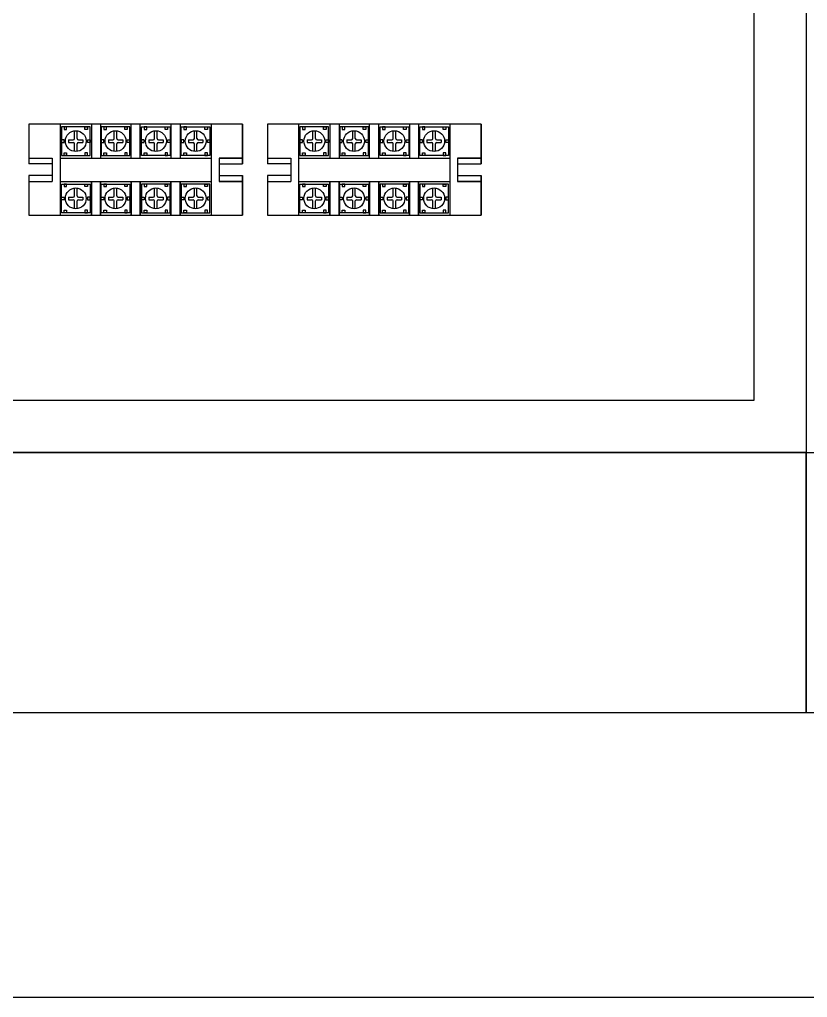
# Model space of a CAD drawing. Header units: inches. Extents: x 187 to 137830, y 99 to 66837.
# Drawn here: x 3096.9 to 3399.2, y 26614.6 to 26990.1 of the extents above; entities that cross this region are included whole.
import ezdxf

# ---------------------------------------------------------------- set-up
doc = ezdxf.new("R2010")
doc.units = ezdxf.units.IN
doc.header["$MEASUREMENT"] = 0
doc.layers.add('NETCHINH', color=7, linetype='Continuous', lineweight=30)
doc.layers.add('ONG', color=170, linetype='Continuous')

msp = doc.modelspace()

# ---------------------------------------------------------------- linework, layer by layer
at = {"ltscale": 0.5}
for p, q in [((3182.45, 26949.91), (3100.45, 26949.91)), ((3100.45, 26949.91), (3100.45, 26934.66)), ((3112.45, 26949.91), (3112.45, 26914.91)), ((3124.45, 26949.91), (3124.45, 26936.91)), ((3127.95, 26949.91), (3127.95, 26936.91)), ((3139.7, 26936.91), (3139.7, 26949.91)), ((3143.2, 26936.91), (3143.2, 26949.91)), ((3143.2, 26936.91), (3143.2, 26949.91)), ((3154.95, 26949.91), (3154.95, 26936.91)), ((3158.45, 26949.91), (3158.45, 26936.91)), ((3170.45, 26949.91), (3170.45, 26914.91)), ((3182.45, 26949.91), (3182.45, 26934.66)), ((3182.45, 26934.66), (3182.45, 26949.91)), ((3273.97, 26949.91), (3191.97, 26949.91)), ((3191.97, 26949.91), (3191.97, 26934.66)), ((3203.97, 26949.91), (3203.97, 26914.91)), ((3215.97, 26949.91), (3215.97, 26936.91)), ((3219.47, 26949.91), (3219.47, 26936.91)), ((3231.22, 26936.91), (3231.22, 26949.91)), ((3234.72, 26936.91), (3234.72, 26949.91)), ((3234.72, 26936.91), (3234.72, 26949.91)), ((3246.47, 26949.91), (3246.47, 26936.91)), ((3249.97, 26949.91), (3249.97, 26936.91)), ((3261.97, 26949.91), (3261.97, 26914.91)), ((3273.97, 26949.91), (3273.97, 26934.66)), ((3273.97, 26934.66), (3273.97, 26949.91)), ((3115.7, 26943.91), (3115.7, 26942.91)), ((3121.2, 26943.91), (3121.2, 26942.91)), ((3130.95, 26943.91), (3130.95, 26942.91)), ((3136.45, 26943.91), (3136.45, 26942.91)), ((3146.45, 26943.91), (3146.45, 26942.91)), ((3151.95, 26943.91), (3151.95, 26942.91)), ((3161.7, 26943.91), (3161.7, 26942.91)), ((3167.2, 26943.91), (3167.2, 26942.91)), ((3207.22, 26943.91), (3207.22, 26942.91)), ((3212.72, 26943.91), (3212.72, 26942.91)), ((3222.47, 26943.91), (3222.47, 26942.91)), ((3227.97, 26943.91), (3227.97, 26942.91)), ((3237.97, 26943.91), (3237.97, 26942.91)), ((3243.47, 26943.91), (3243.47, 26942.91)), ((3253.22, 26943.91), (3253.22, 26942.91)), ((3258.72, 26943.91), (3258.72, 26942.91)), ((3100.45, 26936.91), (3109.45, 26936.91)), ((3109.45, 26936.91), (3109.45, 26927.91)), ((3112.45, 26936.91), (3170.45, 26936.91)), ((3173.45, 26936.91), (3182.45, 26936.91)), ((3182.45, 26936.91), (3173.45, 26936.91)), ((3173.45, 26936.91), (3173.45, 26927.91)), ((3191.97, 26936.91), (3200.97, 26936.91)), ((3200.97, 26936.91), (3200.97, 26927.91)), ((3203.97, 26936.91), (3261.97, 26936.91)), ((3264.97, 26936.91), (3273.97, 26936.91)), ((3273.97, 26936.91), (3264.97, 26936.91)), ((3264.97, 26936.91), (3264.97, 26927.91)), ((3109.45, 26934.66), (3100.45, 26934.66)), ((3173.45, 26934.66), (3182.45, 26934.66)), ((3200.97, 26934.66), (3191.97, 26934.66)), ((3264.97, 26934.66), (3273.97, 26934.66)), ((3100.45, 26930.16), (3100.45, 26914.91)), ((3109.45, 26930.16), (3100.45, 26930.16)), ((3173.45, 26930.16), (3182.45, 26930.16)), ((3182.45, 26930.16), (3182.45, 26914.91)), ((3182.45, 26914.91), (3182.45, 26930.16)), ((3191.97, 26930.16), (3191.97, 26914.91)), ((3200.97, 26930.16), (3191.97, 26930.16)), ((3264.97, 26930.16), (3273.97, 26930.16)), ((3273.97, 26930.16), (3273.97, 26914.91)), ((3273.97, 26914.91), (3273.97, 26930.16)), ((3100.45, 26927.91), (3109.45, 26927.91)), ((3112.45, 26927.91), (3170.45, 26927.91)), ((3124.45, 26927.91), (3124.45, 26914.91)), ((3124.45, 26914.91), (3124.45, 26927.91)), ((3127.95, 26927.91), (3127.95, 26914.91)), ((3127.95, 26914.91), (3127.95, 26927.91)), ((3139.7, 26914.91), (3139.7, 26927.91)), ((3139.7, 26927.91), (3139.7, 26914.91)), ((3143.2, 26914.91), (3143.2, 26927.91)), ((3143.2, 26927.91), (3143.2, 26914.91)), ((3143.2, 26914.91), (3143.2, 26927.91)), ((3154.95, 26914.91), (3154.95, 26927.91)), ((3154.95, 26927.91), (3154.95, 26914.91)), ((3158.45, 26914.91), (3158.45, 26927.91)), ((3158.45, 26927.91), (3158.45, 26914.91)), ((3173.45, 26927.91), (3182.45, 26927.91)), ((3182.45, 26927.91), (3173.45, 26927.91)), ((3191.97, 26927.91), (3200.97, 26927.91)), ((3203.97, 26927.91), (3261.97, 26927.91)), ((3215.97, 26927.91), (3215.97, 26914.91)), ((3215.97, 26914.91), (3215.97, 26927.91)), ((3219.47, 26927.91), (3219.47, 26914.91)), ((3219.47, 26914.91), (3219.47, 26927.91)), ((3231.22, 26914.91), (3231.22, 26927.91)), ((3231.22, 26927.91), (3231.22, 26914.91)), ((3234.72, 26914.91), (3234.72, 26927.91)), ((3234.72, 26927.91), (3234.72, 26914.91)), ((3234.72, 26914.91), (3234.72, 26927.91)), ((3246.47, 26914.91), (3246.47, 26927.91)), ((3246.47, 26927.91), (3246.47, 26914.91)), ((3249.97, 26914.91), (3249.97, 26927.91)), ((3249.97, 26927.91), (3249.97, 26914.91)), ((3264.97, 26927.91), (3273.97, 26927.91)), ((3273.97, 26927.91), (3264.97, 26927.91)), ((3115.7, 26921.91), (3115.7, 26920.91)), ((3121.2, 26921.91), (3121.2, 26920.91)), ((3130.95, 26921.91), (3130.95, 26920.91)), ((3136.45, 26921.91), (3136.45, 26920.91)), ((3146.45, 26921.91), (3146.45, 26920.91)), ((3151.95, 26921.91), (3151.95, 26920.91)), ((3161.7, 26921.91), (3161.7, 26920.91)), ((3167.2, 26921.91), (3167.2, 26920.91)), ((3207.22, 26921.91), (3207.22, 26920.91)), ((3212.72, 26921.91), (3212.72, 26920.91)), ((3222.47, 26921.91), (3222.47, 26920.91)), ((3227.97, 26921.91), (3227.97, 26920.91)), ((3237.97, 26921.91), (3237.97, 26920.91)), ((3243.47, 26921.91), (3243.47, 26920.91)), ((3253.22, 26921.91), (3253.22, 26920.91)), ((3258.72, 26921.91), (3258.72, 26920.91)), ((3100.45, 26914.91), (3182.45, 26914.91)), ((3191.97, 26914.91), (3273.97, 26914.91))]:
    msp.add_line(p, q, dxfattribs=at)
for p, q in [((3117.95, 26944.41), (3117.95, 26947.41)), ((3118.95, 26944.41), (3118.95, 26947.41)), ((3133.2, 26944.41), (3133.2, 26947.41)), ((3134.2, 26944.41), (3134.2, 26947.41)), ((3148.7, 26944.41), (3148.7, 26947.41)), ((3149.7, 26944.41), (3149.7, 26947.41)), ((3163.95, 26944.41), (3163.95, 26947.41)), ((3164.95, 26944.41), (3164.95, 26947.41)), ((3209.47, 26944.41), (3209.47, 26947.41)), ((3210.47, 26944.41), (3210.47, 26947.41)), ((3224.72, 26944.41), (3224.72, 26947.41)), ((3225.72, 26944.41), (3225.72, 26947.41)), ((3240.22, 26944.41), (3240.22, 26947.41)), ((3241.22, 26944.41), (3241.22, 26947.41)), ((3255.47, 26944.41), (3255.47, 26947.41)), ((3256.47, 26944.41), (3256.47, 26947.41)), ((3115.7, 26943.91), (3117.45, 26943.91)), ((3119.45, 26943.91), (3121.2, 26943.91)), ((3130.95, 26943.91), (3132.7, 26943.91)), ((3134.7, 26943.91), (3136.45, 26943.91)), ((3146.45, 26943.91), (3148.2, 26943.91)), ((3150.2, 26943.91), (3151.95, 26943.91)), ((3161.7, 26943.91), (3163.45, 26943.91)), ((3165.45, 26943.91), (3167.2, 26943.91)), ((3207.22, 26943.91), (3208.97, 26943.91)), ((3210.97, 26943.91), (3212.72, 26943.91)), ((3222.47, 26943.91), (3224.22, 26943.91)), ((3226.22, 26943.91), (3227.97, 26943.91)), ((3237.97, 26943.91), (3239.72, 26943.91)), ((3241.72, 26943.91), (3243.47, 26943.91)), ((3253.22, 26943.91), (3254.97, 26943.91)), ((3256.97, 26943.91), (3258.72, 26943.91)), ((3115.7, 26942.91), (3117.45, 26942.91)), ((3117.95, 26939.41), (3117.95, 26942.41)), ((3118.95, 26939.44), (3118.95, 26942.41)), ((3119.45, 26942.91), (3121.2, 26942.91)), ((3130.95, 26942.91), (3132.7, 26942.91)), ((3133.2, 26939.41), (3133.2, 26942.41)), ((3134.2, 26939.44), (3134.2, 26942.41)), ((3134.7, 26942.91), (3136.45, 26942.91)), ((3146.45, 26942.91), (3148.2, 26942.91)), ((3148.7, 26939.41), (3148.7, 26942.41)), ((3149.7, 26939.44), (3149.7, 26942.41)), ((3150.2, 26942.91), (3151.95, 26942.91)), ((3161.7, 26942.91), (3163.45, 26942.91)), ((3163.95, 26939.41), (3163.95, 26942.41)), ((3164.95, 26939.44), (3164.95, 26942.41)), ((3165.45, 26942.91), (3167.2, 26942.91)), ((3207.22, 26942.91), (3208.97, 26942.91)), ((3209.47, 26939.41), (3209.47, 26942.41)), ((3210.47, 26939.44), (3210.47, 26942.41)), ((3210.97, 26942.91), (3212.72, 26942.91)), ((3222.47, 26942.91), (3224.22, 26942.91)), ((3224.72, 26939.41), (3224.72, 26942.41)), ((3225.72, 26939.44), (3225.72, 26942.41)), ((3226.22, 26942.91), (3227.97, 26942.91)), ((3237.97, 26942.91), (3239.72, 26942.91)), ((3240.22, 26939.41), (3240.22, 26942.41)), ((3241.22, 26939.44), (3241.22, 26942.41)), ((3241.72, 26942.91), (3243.47, 26942.91)), ((3253.22, 26942.91), (3254.97, 26942.91)), ((3255.47, 26939.41), (3255.47, 26942.41)), ((3256.47, 26939.44), (3256.47, 26942.41)), ((3256.97, 26942.91), (3258.72, 26942.91)), ((3117.95, 26922.41), (3117.95, 26925.41)), ((3118.95, 26922.41), (3118.95, 26925.41)), ((3133.2, 26922.41), (3133.2, 26925.38)), ((3134.2, 26922.41), (3134.2, 26925.38)), ((3148.7, 26922.41), (3148.7, 26925.41)), ((3149.7, 26922.41), (3149.7, 26925.41)), ((3163.95, 26922.41), (3163.95, 26925.41)), ((3164.95, 26922.41), (3164.95, 26925.41)), ((3209.47, 26922.41), (3209.47, 26925.41)), ((3210.47, 26922.41), (3210.47, 26925.41)), ((3224.72, 26922.41), (3224.72, 26925.38)), ((3225.72, 26922.41), (3225.72, 26925.38)), ((3240.22, 26922.41), (3240.22, 26925.41)), ((3241.22, 26922.41), (3241.22, 26925.41)), ((3255.47, 26922.41), (3255.47, 26925.41)), ((3256.47, 26922.41), (3256.47, 26925.41)), ((3115.7, 26921.91), (3117.45, 26921.91)), ((3119.45, 26921.91), (3121.2, 26921.91)), ((3130.95, 26921.91), (3132.7, 26921.91)), ((3134.7, 26921.91), (3136.45, 26921.91)), ((3146.45, 26921.91), (3148.2, 26921.91)), ((3150.2, 26921.91), (3151.95, 26921.91)), ((3161.7, 26921.91), (3163.45, 26921.91)), ((3165.45, 26921.91), (3167.2, 26921.91)), ((3207.22, 26921.91), (3208.97, 26921.91)), ((3210.97, 26921.91), (3212.72, 26921.91)), ((3222.47, 26921.91), (3224.22, 26921.91)), ((3226.22, 26921.91), (3227.97, 26921.91)), ((3237.97, 26921.91), (3239.72, 26921.91)), ((3241.72, 26921.91), (3243.47, 26921.91)), ((3253.22, 26921.91), (3254.97, 26921.91)), ((3256.97, 26921.91), (3258.72, 26921.91)), ((3115.7, 26920.91), (3117.45, 26920.91)), ((3117.95, 26917.41), (3117.95, 26920.41)), ((3118.95, 26917.44), (3118.95, 26920.41)), ((3119.45, 26920.91), (3121.2, 26920.91)), ((3130.95, 26920.91), (3132.7, 26920.91)), ((3133.2, 26917.41), (3133.2, 26920.41)), ((3134.2, 26917.44), (3134.2, 26920.41)), ((3134.7, 26920.91), (3136.45, 26920.91)), ((3146.45, 26920.91), (3148.2, 26920.91)), ((3148.7, 26917.41), (3148.7, 26920.41)), ((3149.7, 26917.44), (3149.7, 26920.41)), ((3150.2, 26920.91), (3151.95, 26920.91)), ((3161.7, 26920.91), (3163.45, 26920.91)), ((3163.95, 26917.41), (3163.95, 26920.41)), ((3164.95, 26917.44), (3164.95, 26920.41)), ((3165.45, 26920.91), (3167.2, 26920.91)), ((3207.22, 26920.91), (3208.97, 26920.91)), ((3209.47, 26917.41), (3209.47, 26920.41)), ((3210.47, 26917.44), (3210.47, 26920.41)), ((3210.97, 26920.91), (3212.72, 26920.91)), ((3222.47, 26920.91), (3224.22, 26920.91)), ((3224.72, 26917.41), (3224.72, 26920.41)), ((3225.72, 26917.44), (3225.72, 26920.41)), ((3226.22, 26920.91), (3227.97, 26920.91)), ((3237.97, 26920.91), (3239.72, 26920.91)), ((3240.22, 26917.41), (3240.22, 26920.41)), ((3241.22, 26917.44), (3241.22, 26920.41)), ((3241.72, 26920.91), (3243.47, 26920.91)), ((3253.22, 26920.91), (3254.97, 26920.91)), ((3255.47, 26917.41), (3255.47, 26920.41)), ((3256.47, 26917.44), (3256.47, 26920.41)), ((3256.97, 26920.91), (3258.72, 26920.91))]:
    msp.add_line(p, q)
for points in [[(3112.95, 26948.91), (3112.95, 26937.91), (3123.95, 26937.91), (3123.95, 26948.91)], [(3113.93, 26947.91), (3114.93, 26947.91), (3114.93, 26948.91), (3113.93, 26948.91)], [(3122.96, 26947.91), (3121.96, 26947.91), (3121.96, 26948.91), (3122.96, 26948.91)], [(3128.2, 26948.91), (3128.2, 26937.91), (3139.2, 26937.91), (3139.2, 26948.91)], [(3129.18, 26947.91), (3130.18, 26947.91), (3130.18, 26948.91), (3129.18, 26948.91)], [(3138.21, 26947.91), (3137.21, 26947.91), (3137.21, 26948.91), (3138.21, 26948.91)], [(3154.7, 26948.91), (3154.7, 26937.91), (3143.7, 26937.91), (3143.7, 26948.91)], [(3144.68, 26947.91), (3145.68, 26947.91), (3145.68, 26948.91), (3144.68, 26948.91)], [(3153.71, 26947.91), (3152.71, 26947.91), (3152.71, 26948.91), (3153.71, 26948.91)], [(3169.95, 26948.91), (3169.95, 26937.91), (3158.95, 26937.91), (3158.95, 26948.91)], [(3159.93, 26947.91), (3160.93, 26947.91), (3160.93, 26948.91), (3159.93, 26948.91)], [(3168.96, 26947.91), (3167.96, 26947.91), (3167.96, 26948.91), (3168.96, 26948.91)], [(3204.47, 26948.91), (3204.47, 26937.91), (3215.47, 26937.91), (3215.47, 26948.91)], [(3205.46, 26947.91), (3206.46, 26947.91), (3206.46, 26948.91), (3205.46, 26948.91)], [(3214.49, 26947.91), (3213.49, 26947.91), (3213.49, 26948.91), (3214.49, 26948.91)], [(3219.72, 26948.91), (3219.72, 26937.91), (3230.72, 26937.91), (3230.72, 26948.91)], [(3220.71, 26947.91), (3221.71, 26947.91), (3221.71, 26948.91), (3220.71, 26948.91)], [(3229.74, 26947.91), (3228.74, 26947.91), (3228.74, 26948.91), (3229.74, 26948.91)], [(3246.22, 26948.91), (3246.22, 26937.91), (3235.22, 26937.91), (3235.22, 26948.91)], [(3236.21, 26947.91), (3237.21, 26947.91), (3237.21, 26948.91), (3236.21, 26948.91)], [(3245.24, 26947.91), (3244.24, 26947.91), (3244.24, 26948.91), (3245.24, 26948.91)], [(3261.47, 26948.91), (3261.47, 26937.91), (3250.47, 26937.91), (3250.47, 26948.91)], [(3251.46, 26947.91), (3252.46, 26947.91), (3252.46, 26948.91), (3251.46, 26948.91)], [(3260.49, 26947.91), (3259.49, 26947.91), (3259.49, 26948.91), (3260.49, 26948.91)], [(3112.95, 26942.91), (3113.95, 26942.91), (3113.95, 26943.91), (3112.95, 26943.91)], [(3123.95, 26942.91), (3122.95, 26942.91), (3122.95, 26943.91), (3123.95, 26943.91)], [(3128.2, 26942.91), (3129.2, 26942.91), (3129.2, 26943.91), (3128.2, 26943.91)], [(3139.2, 26942.91), (3138.2, 26942.91), (3138.2, 26943.91), (3139.2, 26943.91)], [(3143.7, 26942.91), (3144.7, 26942.91), (3144.7, 26943.91), (3143.7, 26943.91)], [(3154.7, 26942.91), (3153.7, 26942.91), (3153.7, 26943.91), (3154.7, 26943.91)], [(3158.95, 26942.91), (3159.95, 26942.91), (3159.95, 26943.91), (3158.95, 26943.91)], [(3169.95, 26942.91), (3168.95, 26942.91), (3168.95, 26943.91), (3169.95, 26943.91)], [(3204.47, 26942.91), (3205.47, 26942.91), (3205.47, 26943.91), (3204.47, 26943.91)], [(3215.47, 26942.91), (3214.47, 26942.91), (3214.47, 26943.91), (3215.47, 26943.91)], [(3219.72, 26942.91), (3220.72, 26942.91), (3220.72, 26943.91), (3219.72, 26943.91)], [(3230.72, 26942.91), (3229.72, 26942.91), (3229.72, 26943.91), (3230.72, 26943.91)], [(3235.22, 26942.91), (3236.22, 26942.91), (3236.22, 26943.91), (3235.22, 26943.91)], [(3246.22, 26942.91), (3245.22, 26942.91), (3245.22, 26943.91), (3246.22, 26943.91)], [(3250.47, 26942.91), (3251.47, 26942.91), (3251.47, 26943.91), (3250.47, 26943.91)], [(3261.47, 26942.91), (3260.47, 26942.91), (3260.47, 26943.91), (3261.47, 26943.91)], [(3113.93, 26938.91), (3114.93, 26938.91), (3114.93, 26937.91), (3113.93, 26937.91)], [(3122.96, 26938.91), (3121.96, 26938.91), (3121.96, 26937.91), (3122.96, 26937.91)], [(3129.18, 26938.91), (3130.18, 26938.91), (3130.18, 26937.91), (3129.18, 26937.91)], [(3138.21, 26938.91), (3137.21, 26938.91), (3137.21, 26937.91), (3138.21, 26937.91)], [(3144.68, 26938.91), (3145.68, 26938.91), (3145.68, 26937.91), (3144.68, 26937.91)], [(3153.71, 26938.91), (3152.71, 26938.91), (3152.71, 26937.91), (3153.71, 26937.91)], [(3159.93, 26938.91), (3160.93, 26938.91), (3160.93, 26937.91), (3159.93, 26937.91)], [(3168.96, 26938.91), (3167.96, 26938.91), (3167.96, 26937.91), (3168.96, 26937.91)], [(3205.46, 26938.91), (3206.46, 26938.91), (3206.46, 26937.91), (3205.46, 26937.91)], [(3214.49, 26938.91), (3213.49, 26938.91), (3213.49, 26937.91), (3214.49, 26937.91)], [(3220.71, 26938.91), (3221.71, 26938.91), (3221.71, 26937.91), (3220.71, 26937.91)], [(3229.74, 26938.91), (3228.74, 26938.91), (3228.74, 26937.91), (3229.74, 26937.91)], [(3236.21, 26938.91), (3237.21, 26938.91), (3237.21, 26937.91), (3236.21, 26937.91)], [(3245.24, 26938.91), (3244.24, 26938.91), (3244.24, 26937.91), (3245.24, 26937.91)], [(3251.46, 26938.91), (3252.46, 26938.91), (3252.46, 26937.91), (3251.46, 26937.91)], [(3260.49, 26938.91), (3259.49, 26938.91), (3259.49, 26937.91), (3260.49, 26937.91)], [(3112.95, 26915.91), (3112.95, 26926.91), (3123.95, 26926.91), (3123.95, 26915.91)], [(3113.93, 26925.91), (3114.93, 26925.91), (3114.93, 26926.91), (3113.93, 26926.91)], [(3122.96, 26925.91), (3121.96, 26925.91), (3121.96, 26926.91), (3122.96, 26926.91)], [(3128.2, 26915.91), (3128.2, 26926.91), (3139.2, 26926.91), (3139.2, 26915.91)], [(3129.18, 26925.91), (3130.18, 26925.91), (3130.18, 26926.91), (3129.18, 26926.91)], [(3138.21, 26925.91), (3137.21, 26925.91), (3137.21, 26926.91), (3138.21, 26926.91)], [(3154.7, 26915.91), (3154.7, 26926.91), (3143.7, 26926.91), (3143.7, 26915.91)], [(3144.68, 26925.91), (3145.68, 26925.91), (3145.68, 26926.91), (3144.68, 26926.91)], [(3153.71, 26925.91), (3152.71, 26925.91), (3152.71, 26926.91), (3153.71, 26926.91)], [(3169.95, 26915.91), (3169.95, 26926.91), (3158.95, 26926.91), (3158.95, 26915.91)], [(3159.93, 26925.91), (3160.93, 26925.91), (3160.93, 26926.91), (3159.93, 26926.91)], [(3168.96, 26925.91), (3167.96, 26925.91), (3167.96, 26926.91), (3168.96, 26926.91)], [(3204.47, 26915.91), (3204.47, 26926.91), (3215.47, 26926.91), (3215.47, 26915.91)], [(3205.46, 26925.91), (3206.46, 26925.91), (3206.46, 26926.91), (3205.46, 26926.91)], [(3214.49, 26925.91), (3213.49, 26925.91), (3213.49, 26926.91), (3214.49, 26926.91)], [(3219.72, 26915.91), (3219.72, 26926.91), (3230.72, 26926.91), (3230.72, 26915.91)], [(3220.71, 26925.91), (3221.71, 26925.91), (3221.71, 26926.91), (3220.71, 26926.91)], [(3229.74, 26925.91), (3228.74, 26925.91), (3228.74, 26926.91), (3229.74, 26926.91)], [(3246.22, 26915.91), (3246.22, 26926.91), (3235.22, 26926.91), (3235.22, 26915.91)], [(3236.21, 26925.91), (3237.21, 26925.91), (3237.21, 26926.91), (3236.21, 26926.91)], [(3245.24, 26925.91), (3244.24, 26925.91), (3244.24, 26926.91), (3245.24, 26926.91)], [(3261.47, 26915.91), (3261.47, 26926.91), (3250.47, 26926.91), (3250.47, 26915.91)], [(3251.46, 26925.91), (3252.46, 26925.91), (3252.46, 26926.91), (3251.46, 26926.91)], [(3260.49, 26925.91), (3259.49, 26925.91), (3259.49, 26926.91), (3260.49, 26926.91)], [(3112.95, 26921.91), (3113.95, 26921.91), (3113.95, 26920.91), (3112.95, 26920.91)], [(3123.95, 26921.91), (3122.95, 26921.91), (3122.95, 26920.91), (3123.95, 26920.91)], [(3128.2, 26921.91), (3129.2, 26921.91), (3129.2, 26920.91), (3128.2, 26920.91)], [(3139.2, 26921.91), (3138.2, 26921.91), (3138.2, 26920.91), (3139.2, 26920.91)], [(3143.7, 26921.91), (3144.7, 26921.91), (3144.7, 26920.91), (3143.7, 26920.91)], [(3154.7, 26921.91), (3153.7, 26921.91), (3153.7, 26920.91), (3154.7, 26920.91)], [(3158.95, 26921.91), (3159.95, 26921.91), (3159.95, 26920.91), (3158.95, 26920.91)], [(3169.95, 26921.91), (3168.95, 26921.91), (3168.95, 26920.91), (3169.95, 26920.91)], [(3204.47, 26921.91), (3205.47, 26921.91), (3205.47, 26920.91), (3204.47, 26920.91)], [(3215.47, 26921.91), (3214.47, 26921.91), (3214.47, 26920.91), (3215.47, 26920.91)], [(3219.72, 26921.91), (3220.72, 26921.91), (3220.72, 26920.91), (3219.72, 26920.91)], [(3230.72, 26921.91), (3229.72, 26921.91), (3229.72, 26920.91), (3230.72, 26920.91)], [(3235.22, 26921.91), (3236.22, 26921.91), (3236.22, 26920.91), (3235.22, 26920.91)], [(3246.22, 26921.91), (3245.22, 26921.91), (3245.22, 26920.91), (3246.22, 26920.91)], [(3250.47, 26921.91), (3251.47, 26921.91), (3251.47, 26920.91), (3250.47, 26920.91)], [(3261.47, 26921.91), (3260.47, 26921.91), (3260.47, 26920.91), (3261.47, 26920.91)], [(3113.93, 26916.91), (3114.93, 26916.91), (3114.93, 26915.91), (3113.93, 26915.91)], [(3122.96, 26916.91), (3121.96, 26916.91), (3121.96, 26915.91), (3122.96, 26915.91)], [(3129.18, 26916.91), (3130.18, 26916.91), (3130.18, 26915.91), (3129.18, 26915.91)], [(3138.21, 26916.91), (3137.21, 26916.91), (3137.21, 26915.91), (3138.21, 26915.91)], [(3144.68, 26916.91), (3145.68, 26916.91), (3145.68, 26915.91), (3144.68, 26915.91)], [(3153.71, 26916.91), (3152.71, 26916.91), (3152.71, 26915.91), (3153.71, 26915.91)], [(3159.93, 26916.91), (3160.93, 26916.91), (3160.93, 26915.91), (3159.93, 26915.91)], [(3168.96, 26916.91), (3167.96, 26916.91), (3167.96, 26915.91), (3168.96, 26915.91)], [(3205.46, 26916.91), (3206.46, 26916.91), (3206.46, 26915.91), (3205.46, 26915.91)], [(3214.49, 26916.91), (3213.49, 26916.91), (3213.49, 26915.91), (3214.49, 26915.91)], [(3220.71, 26916.91), (3221.71, 26916.91), (3221.71, 26915.91), (3220.71, 26915.91)], [(3229.74, 26916.91), (3228.74, 26916.91), (3228.74, 26915.91), (3229.74, 26915.91)], [(3236.21, 26916.91), (3237.21, 26916.91), (3237.21, 26915.91), (3236.21, 26915.91)], [(3245.24, 26916.91), (3244.24, 26916.91), (3244.24, 26915.91), (3245.24, 26915.91)], [(3251.46, 26916.91), (3252.46, 26916.91), (3252.46, 26915.91), (3251.46, 26915.91)], [(3260.49, 26916.91), (3259.49, 26916.91), (3259.49, 26915.91), (3260.49, 26915.91)]]:
    msp.add_lwpolyline(points, close=True, dxfattribs=at)
for centre in [(3118.45, 26943.41), (3133.7, 26943.41), (3149.2, 26943.41), (3164.45, 26943.41), (3209.97, 26943.41), (3225.22, 26943.41), (3240.72, 26943.41), (3255.97, 26943.41), (3118.45, 26921.41), (3133.7, 26921.41), (3149.2, 26921.41), (3164.45, 26921.41), (3209.97, 26921.41), (3225.22, 26921.41), (3240.72, 26921.41), (3255.97, 26921.41)]:
    msp.add_circle(centre, 4, dxfattribs=at)
for centre, start, end in [((3117.45, 26944.41), 270, 0), ((3119.45, 26944.41), 180, 270), ((3132.7, 26944.41), 270, 0), ((3134.7, 26944.41), 180, 270), ((3148.2, 26944.41), 270, 0), ((3150.2, 26944.41), 180, 270), ((3163.45, 26944.41), 270, 0), ((3165.45, 26944.41), 180, 270), ((3208.97, 26944.41), 270, 0), ((3210.97, 26944.41), 180, 270), ((3224.22, 26944.41), 270, 0), ((3226.22, 26944.41), 180, 270), ((3239.72, 26944.41), 270, 0), ((3241.72, 26944.41), 180, 270), ((3254.97, 26944.41), 270, 0), ((3256.97, 26944.41), 180, 270), ((3117.45, 26942.41), 0, 90), ((3119.45, 26942.41), 90, 180), ((3132.7, 26942.41), 0, 90), ((3134.7, 26942.41), 90, 180), ((3148.2, 26942.41), 0, 90), ((3150.2, 26942.41), 90, 180), ((3163.45, 26942.41), 0, 90), ((3165.45, 26942.41), 90, 180), ((3208.97, 26942.41), 0, 90), ((3210.97, 26942.41), 90, 180), ((3224.22, 26942.41), 0, 90), ((3226.22, 26942.41), 90, 180), ((3239.72, 26942.41), 0, 90), ((3241.72, 26942.41), 90, 180), ((3254.97, 26942.41), 0, 90), ((3256.97, 26942.41), 90, 180), ((3117.45, 26922.41), 270, 0), ((3119.45, 26922.41), 180, 270), ((3132.7, 26922.41), 270, 0), ((3134.7, 26922.41), 180, 270), ((3148.2, 26922.41), 270, 0), ((3150.2, 26922.41), 180, 270), ((3163.45, 26922.41), 270, 0), ((3165.45, 26922.41), 180, 270), ((3208.97, 26922.41), 270, 0), ((3210.97, 26922.41), 180, 270), ((3224.22, 26922.41), 270, 0), ((3226.22, 26922.41), 180, 270), ((3239.72, 26922.41), 270, 0), ((3241.72, 26922.41), 180, 270), ((3254.97, 26922.41), 270, 0), ((3256.97, 26922.41), 180, 270), ((3117.45, 26920.41), 0, 90), ((3119.45, 26920.41), 90, 180), ((3132.7, 26920.41), 0, 90), ((3134.7, 26920.41), 90, 180), ((3148.2, 26920.41), 0, 90), ((3150.2, 26920.41), 90, 180), ((3163.45, 26920.41), 0, 90), ((3165.45, 26920.41), 90, 180), ((3208.97, 26920.41), 0, 90), ((3210.97, 26920.41), 90, 180), ((3224.22, 26920.41), 0, 90), ((3226.22, 26920.41), 90, 180), ((3239.72, 26920.41), 0, 90), ((3241.72, 26920.41), 90, 180), ((3254.97, 26920.41), 0, 90), ((3256.97, 26920.41), 90, 180)]:
    msp.add_arc(centre, 0.5, start, end)
at = {"layer": 'NETCHINH', "color": 8}
for points in [[(2718.35, 28149.7), (3398.67, 28149.7), (3398.67, 26823.86), (2718.35, 26823.86)], [(2740.35, 28130.27), (3378.67, 28130.27), (3378.67, 26843.86), (2740.35, 26843.86)], [(2717.25, 26823.86), (3398.67, 26823.86), (3398.67, 26723.86), (2717.25, 26723.86)], [(3398.67, 26823.86), (4080.09, 26823.86), (4080.09, 26723.86), (3398.67, 26723.86)]]:
    msp.add_lwpolyline(points, close=True, dxfattribs=at)
at = {"layer": 'ONG', "color": 1}
msp.add_lwpolyline([(2497.72, 28402.56), (5723.63, 28402.56), (5723.63, 26614.6), (2497.72, 26614.6)], close=True, dxfattribs=at)

doc.saveas('drawing.dxf')
